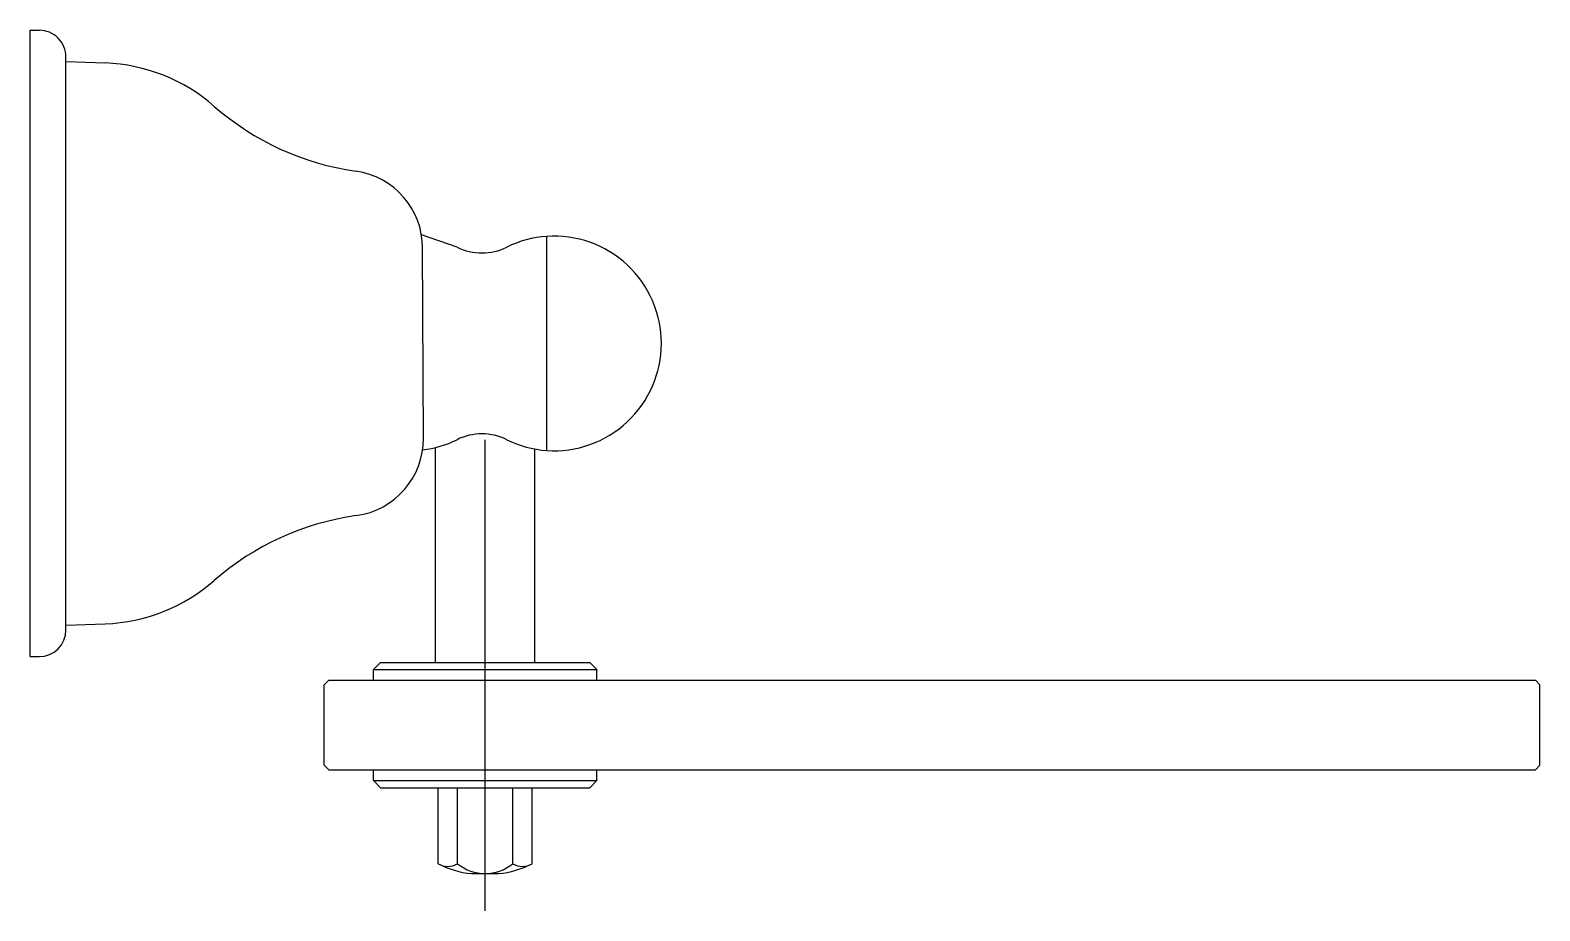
# Model space of a CAD drawing. Extents: x 194.116 to 194.295, y 0.034 to 0.138.
import ezdxf

# ---------------------------------------------------------------- set-up
doc = ezdxf.new("R2010")
doc.units = 0
doc.header["$LTSCALE"] = 0.2
doc.header["$MEASUREMENT"] = 0
doc.linetypes.add('AXES', pattern=[0.5400000065565109, 0.300000011920929, -0.07999999821186066, 0.07999999821186066, -0.07999999821186066])
doc.linetypes.add('CONTINU', pattern=[0])
doc.layers.get('0').update_dxf_attribs({"linetype": 'CONTINUOUS'})
doc.layers.add('DECA_EIXOS', color=5, linetype='AXES')

msp = doc.modelspace()

# ---------------------------------------------------------------- linework, layer by layer
at = {"linetype": 'CONTINU'}
for p, q in [((194.1164840830701, 0.138310895159806), (194.1175433245547, 0.1383109996755124)), ((194.1164840830701, 0.06409729226328856), (194.1164840830701, 0.138310895159806)), ((194.1207233938268, 0.06727695322347757), (194.1207234031757, 0.1351312343803918)), ((194.1207234031009, 0.1345887307051226), (194.1253867571754, 0.1344297614219368)), ((194.1631166097953, 0.08995543862078044), (194.16302088753, 0.1125230231681033))]:
    msp.add_line(p, q, dxfattribs=at)
at = {"linetype": 'CONTINUOUS'}
msp.add_line((194.1670938017164, 0.1126098672205194), (194.1628811997376, 0.1140835563133785), dxfattribs=at)
at = {"linetype": 'CONTINU'}
for points in [[(194.1383166159586, 0.1292895535603621, 0.1714157140490011), (194.1253867571754, 0.1344297614219368)], [(194.1777316685734, 0.1138849639070549, 0.09723102393613128), (194.1730020339861, 0.1126098671680366)], [(194.1913215087427, 0.101204102028001, 0.4343919698050808), (194.1777316685734, 0.1138849639070549)], [(194.1777316771801, 0.08851750113796572, 0.4342875818966297), (194.1913215087427, 0.101204102028001)], [(194.1551529014974, 0.0808002889553369, 0.3747769038332864), (194.1631166097953, 0.08995543862078044)], [(194.1630153515155, 0.08858043513759438, 0.08428751126755309), (194.1670937873022, 0.08979830106675314)], [(194.1730020476546, 0.08979831098482284, 0.233263664528609), (194.1670937873022, 0.08979830106675314)], [(194.1730020476546, 0.08979831098482284, 0.09723105754035995), (194.1777316771801, 0.08851750113796572)], [(194.1551529014974, 0.0808002889553369, 0.1461833706131329), (194.1383165733504, 0.07311859856964255)], [(194.1253866684679, 0.06797840789248738, 0.1717265051534455), (194.1383165733504, 0.07311859856964255)], [(194.1175439139435, 0.06409719676098632, 0.4141882605078436), (194.1207233938268, 0.06727695322347757)], [(194.1648600285581, 0.03956672985372335, 0.2816650494918453), (194.1671386534163, 0.03956691782071204)], [(194.1648600285581, 0.03956672985372335, 0.09868518274144622), (194.1688338439145, 0.0383957546069695)], [(194.1671386534163, 0.03956691782071204, 0.3564733117494343), (194.1737096183406, 0.03956689340238547)], [(194.172014404227, 0.03839575334078747, 0.0986854684580095), (194.1759882474277, 0.03956673334256007)], [(194.1737096183406, 0.03956689340238547, 0.281664962414146), (194.1759882474277, 0.03956673334256007)]]:
    msp.add_lwpolyline(points, format="xyb", dxfattribs=at)
for points in [[(194.1777316771801, 0.08851750113796572), (194.1777316685734, 0.1138849639070549)], [(194.1645420745588, 0.0634077117269983), (194.1645420745588, 0.088863200655435)], [(194.1763061876382, 0.0634077117269983), (194.1763061876382, 0.08869971664706298)], [(194.1164840830701, 0.06409729226328856), (194.1164840830701, 0.08045887457225616)], [(194.1207233939016, 0.06781944078396299), (194.1253866684679, 0.06797840789248738)], [(194.1164840830701, 0.06409729226328856), (194.1175439139435, 0.06409719676098632)], [(194.1571762663167, 0.06255985599380291), (194.1580241175016, 0.06340771880212788)], [(194.1580241175016, 0.06340771880212788), (194.1828241467169, 0.0634077117269983)], [(194.1828241467169, 0.0634077117269983), (194.1836720140735, 0.06255984740257414)], [(194.1513471918848, 0.06075813583951441), (194.1518771069613, 0.06128804687300672)], [(194.1518771069613, 0.06128804687300672), (194.2949541679936, 0.06128806304473147)], [(194.1571762582308, 0.06128804747195958), (194.1571762663167, 0.06255985599380291)], [(194.1571762663167, 0.06255985599380291), (194.1836720140735, 0.06255984740257414)], [(194.1836720140735, 0.06128805046672385), (194.1836720140735, 0.06255984740257414)], [(194.2949541679936, 0.06128806304473147), (194.2954840830701, 0.06075813583951441)], [(194.151347200476, 0.05121967861415055), (194.1513471918848, 0.06075813583951441)], [(194.2954840830701, 0.05121966244242581), (194.2954840830701, 0.06075813583951441)], [(194.151347200476, 0.05121967861415055), (194.1518770998861, 0.05068973928013994)], [(194.1518770998861, 0.05068973928013994), (194.2949541679936, 0.05068974736600231)], [(194.1571762582308, 0.04941795441693086), (194.1571762582308, 0.05068974736600231)], [(194.1836720140735, 0.04941795441693086), (194.1836720140735, 0.05068974736600231)], [(194.2949541679936, 0.05068974736600231), (194.2954840830701, 0.05121966244242581)], [(194.1571762582308, 0.04941795441693086), (194.1580241175016, 0.04857008706030831)], [(194.1571762582308, 0.04941795441693086), (194.1836720140735, 0.04941795441693086)], [(194.1580241175016, 0.04857008706030831), (194.1828241386311, 0.04857008706030831)], [(194.1648600285581, 0.03956672985372335), (194.164860026839, 0.04857008706030831)], [(194.1671386534163, 0.03956691782071204), (194.1671386471131, 0.04857008706030831)], [(194.1737096183406, 0.03956689340238547), (194.1737096231698, 0.04857008706030831)], [(194.1759882474277, 0.03956673334256007), (194.1759882434439, 0.04857008706030831)], [(194.1828241386311, 0.04857008706030831), (194.1836720140735, 0.04941795441693086)], [(194.1688338439145, 0.0383957546069695), (194.172014404227, 0.03839575334078747)]]:
    msp.add_lwpolyline(points, dxfattribs=at)
for centre, radius, start, end in [((194.1175436383032, 0.135131234818495), 0.003179764872496224, 359.9999921058749, 90.00565339342712), ((194.1595823607335, 0.153607432843772), 0.03230466148520088, 228.8306255133703, 261.992269305824), ((194.1537971667624, 0.1124838999980818), 0.009223803739244675, 0.2430233023315916, 81.99226930583913), ((194.1700479179044, 0.1185974983977376), 0.006676715477455614, 243.7396616614279, 296.2603373206076)]:
    msp.add_arc(centre, radius, start, end, dxfattribs=at)
at = {"layer": 'DECA_EIXOS'}
msp.add_lwpolyline([(194.1704241351414, 0.03398534420174362), (194.1704241351414, 0.08979829425239749)], dxfattribs=at)

doc.saveas('drawing.dxf')
